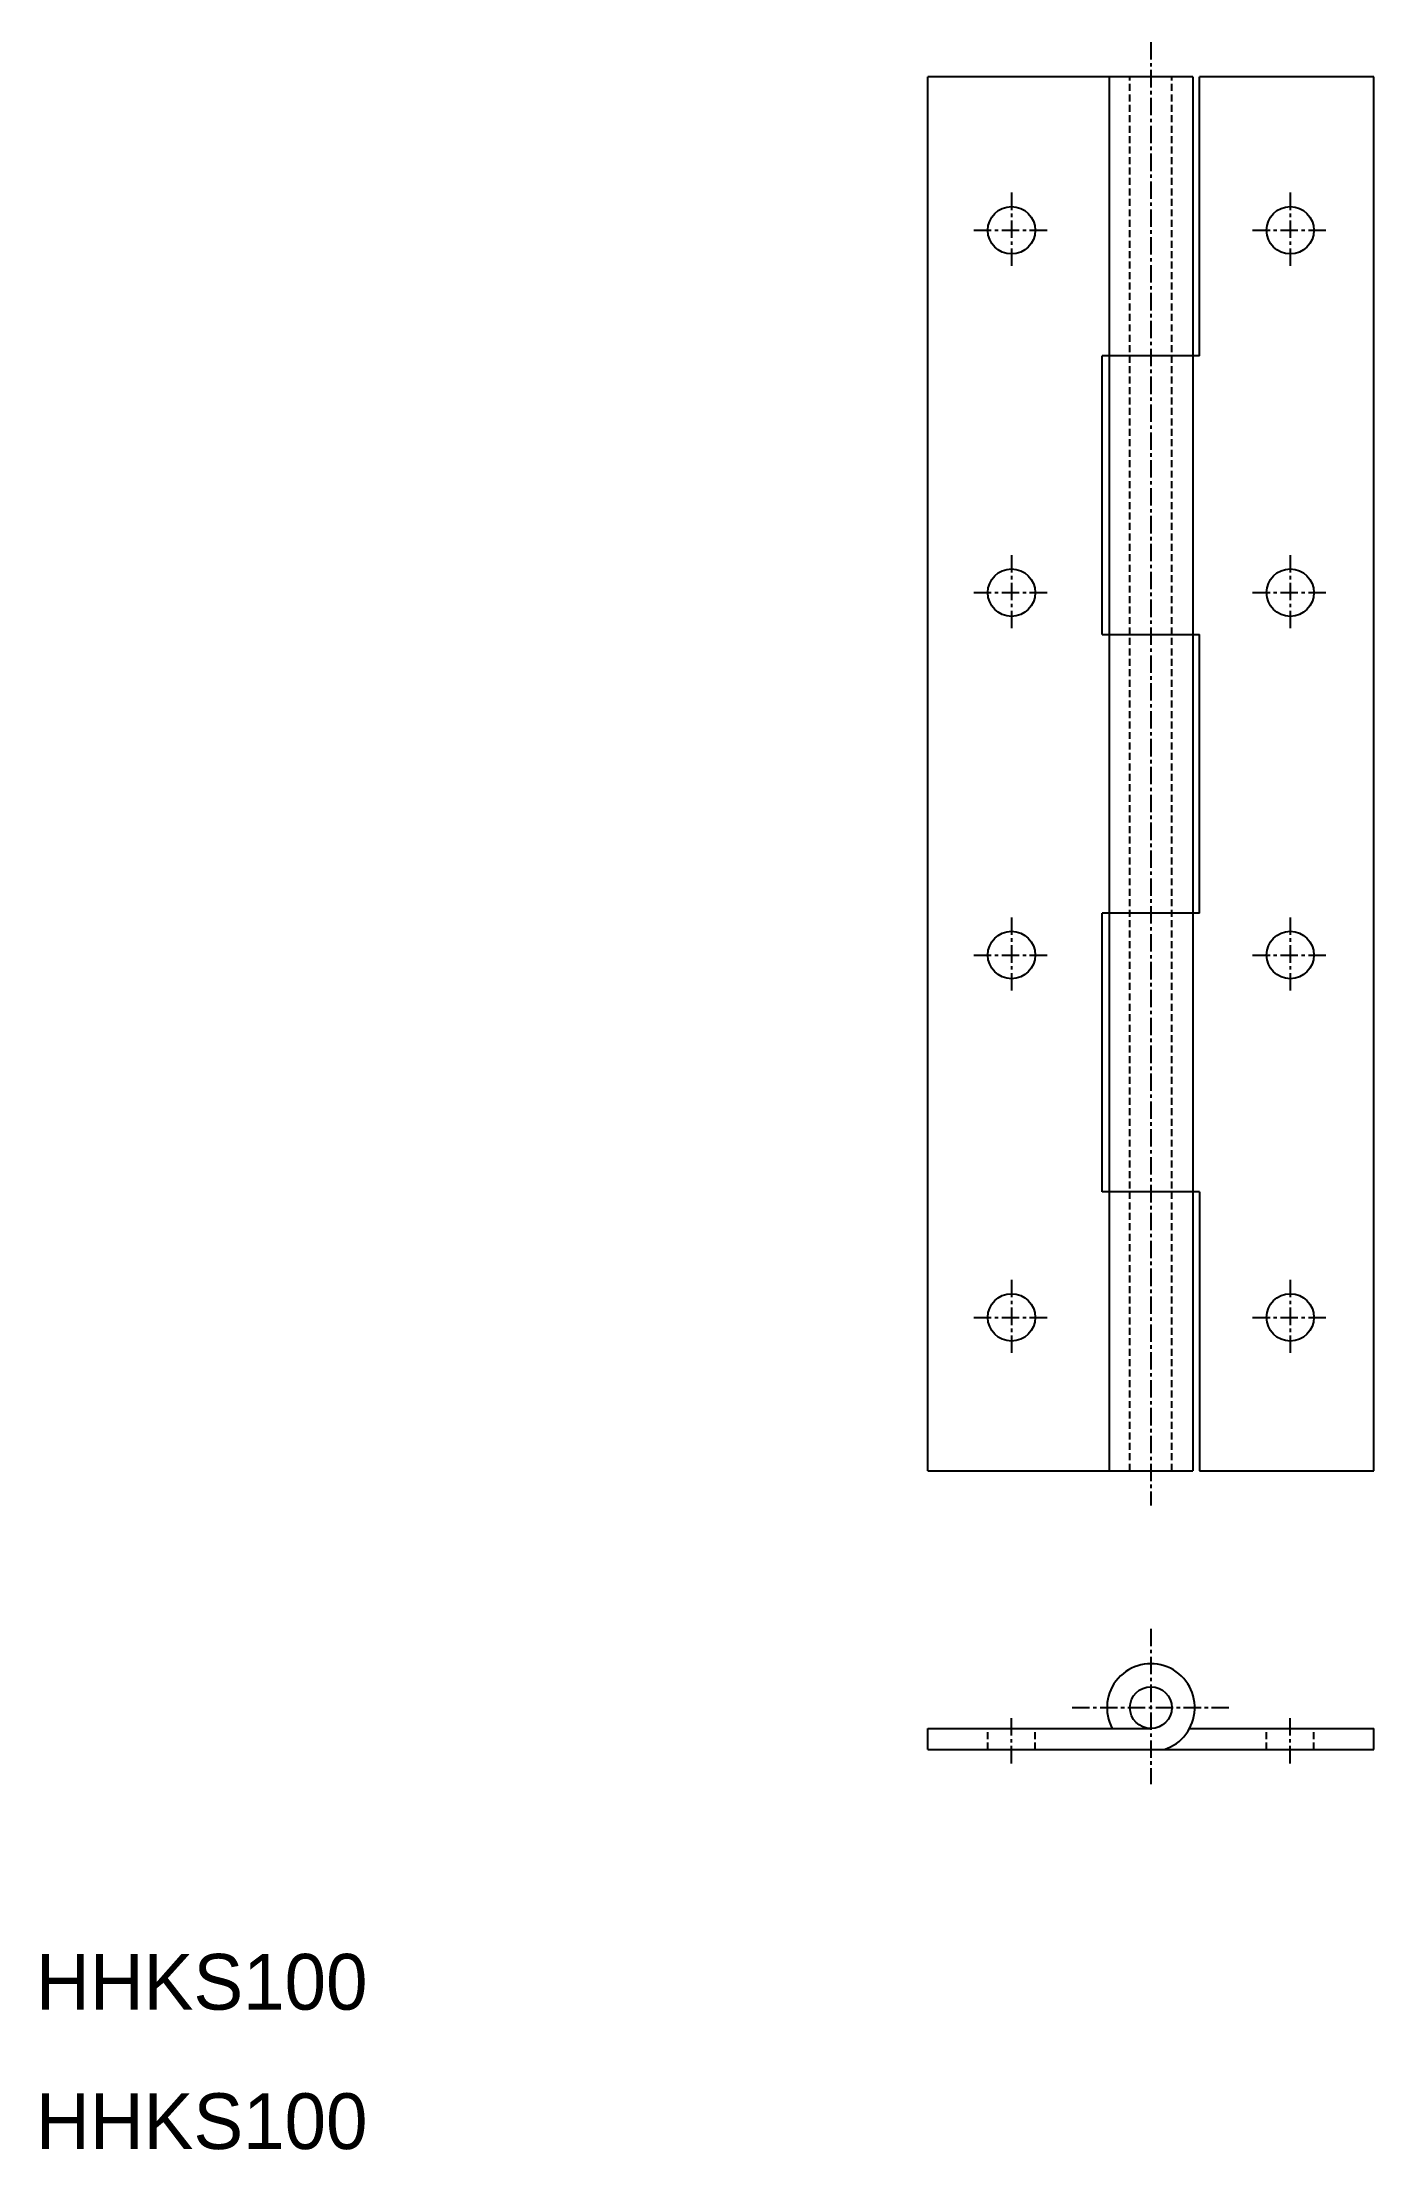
# Model space of a CAD drawing. Extents: x 0 to 96, y 0 to 151.
import ezdxf

# ---------------------------------------------------------------- set-up
doc = ezdxf.new("R2010")
doc.units = 0
doc.linetypes.add('CENTER', pattern=[2, 1.25, -0.25, 0.25, -0.25])
doc.linetypes.add('DASHED', pattern=[0.75, 0.5, -0.25])
doc.layers.get('0').update_dxf_attribs({"linetype": 'CONTINUOUS'})
doc.layers.add('CENTER', color=1, linetype='CENTER')

msp = doc.modelspace()

# ---------------------------------------------------------------- linework, layer by layer
at = {"color": 7, "linetype": 'CONTINUOUS'}
for p, q in [((83, 148.67), (64, 148.67)), ((64, 48.67), (64, 148.67)), ((77, 148.67), (77, 48.67)), ((83, 148.67), (83, 48.67)), ((83.5, 128.67), (83.5, 148.67)), ((96, 148.67), (83.5, 148.67)), ((96, 48.67), (96, 148.67)), ((76.5, 108.67), (76.5, 128.67)), ((83.5, 128.67), (76.5, 128.67)), ((76.5, 108.67), (83.5, 108.67)), ((83.5, 88.67), (83.5, 108.67)), ((76.5, 68.67), (76.5, 88.67)), ((83.5, 88.67), (76.5, 88.67)), ((83.5, 68.67), (76.5, 68.67)), ((83.5, 68.67), (83.5, 48.67)), ((64, 48.67), (83, 48.67)), ((83.5, 48.67), (96, 48.67)), ((64, 30.17), (80, 30.17)), ((64, 28.67), (64, 30.17)), ((82.77, 30.17), (96, 30.17)), ((96, 28.67), (96, 30.17)), ((64, 28.67), (96, 28.67))]:
    msp.add_line(p, q, dxfattribs=at)
at = {"color": 3, "linetype": 'DASHED'}
for p, q in [((78.5, 48.67), (78.5, 148.67)), ((81.5, 48.67), (81.5, 148.67)), ((68.3, 28.67), (68.3, 30.17)), ((71.7, 28.67), (71.7, 30.17)), ((88.3, 28.67), (88.3, 30.17)), ((91.7, 28.67), (91.7, 30.17))]:
    msp.add_line(p, q, dxfattribs=at)
at = {"color": 7, "linetype": 'CONTINUOUS'}
for centre, radius in [((70, 137.67), 1.7), ((90, 137.67), 1.7), ((70, 111.67), 1.7), ((90, 111.67), 1.7), ((70, 85.67), 1.7), ((90, 85.67), 1.7), ((70, 59.67), 1.7), ((90, 59.67), 1.7), ((80, 31.67), 1.5)]:
    msp.add_circle(centre, radius, dxfattribs=at)
msp.add_arc((80, 31.67), 3.15, 287.7528, 208.4369, dxfattribs=at)
at = {"layer": 'CENTER', "color": 1, "linetype": 'CENTER'}
for p, q in [((80, 151.17), (80, 46.17)), ((70, 140.37), (70, 134.97)), ((90, 140.37), (90, 134.97)), ((67.3, 137.67), (72.7, 137.67)), ((87.3, 137.67), (92.7, 137.67)), ((70, 114.37), (70, 108.97)), ((90, 114.37), (90, 108.97)), ((67.3, 111.67), (72.7, 111.67)), ((87.3, 111.67), (92.7, 111.67)), ((70, 88.37), (70, 82.97)), ((90, 88.37), (90, 82.97)), ((67.3, 85.67), (72.7, 85.67)), ((87.3, 85.67), (92.7, 85.67)), ((70, 62.37), (70, 56.97)), ((90, 62.37), (90, 56.97)), ((67.3, 59.67), (72.7, 59.67)), ((87.3, 59.67), (92.7, 59.67)), ((80, 37.32), (80, 26.17)), ((70, 27.67), (70, 31.17)), ((74.35, 31.67), (85.65, 31.67)), ((90, 27.67), (90, 31.17))]:
    msp.add_line(p, q, dxfattribs=at)

# ---------------------------------------------------------------- texts
at = {"color": 7, "linetype": 'CONTINUOUS'}
for p in [(0, 10), (0, 0)]:
    msp.add_text('HHKS100', height=4, dxfattribs=at).set_placement(p)

doc.saveas('drawing.dxf')
